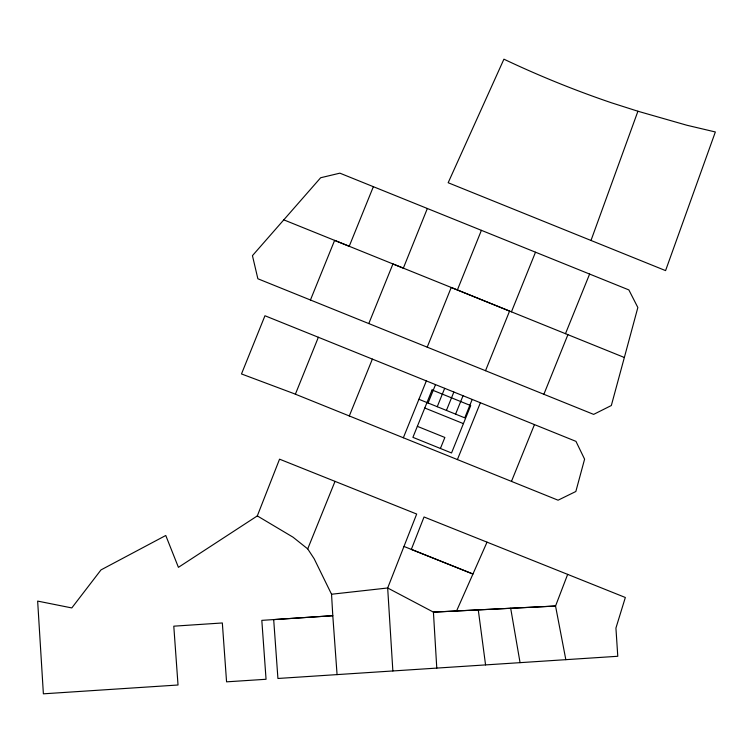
<?xml version="1.0" encoding="UTF-8"?>
<svg xmlns="http://www.w3.org/2000/svg" width="753" height="753" viewBox="0 0 753 753"><rect width="100%" height="100%" fill="white"/><g stroke="black" fill="none" stroke-linecap="round" stroke-linejoin="round"><path stroke-width="1.13" d="M624.35 357.487L611.332 405.519L593.646 414.385L257.865 278.761L252.443 255.653L320.656 177.746L339.885 173.162L628.859 289.914L637.847 307.516L624.35 357.487L451.216 287.495L427.205 347.161M591.001 240.461L637.923 111.237L686.868 125.243L715.35 131.973L665.577 270.609L448.167 182.734L503.917 59.176A1011.251 1011.251 0 0 0 611.53 102.813L637.923 111.237M487.022 542.179L472.94 574.021L411.336 549.379L424.033 516.972L567.658 574.379L555.545 606.033L565.832 659.684M257.31 515.909L279.551 459.17L416.682 514.045L387.673 587.989L392.859 670.961L277.923 678.472L273.687 619.606L332.798 615.69L331.536 594.239L314.17 558.754L307.713 548.899L293.039 537.19L257.31 515.909L178.423 567.338L165.764 535.487L100.996 569.908L71.799 607.935L37.65 601.092L43.382 693.824L178.028 685.004L173.792 626.176L222.333 622.966L226.568 681.841L266.054 679.272L261.818 620.359L332.798 615.69L337.071 674.641M427.356 208.487L403.344 268.153L334.624 240.376L310.443 300.005M485.516 370.702L509.574 311.083L457.391 289.952L481.402 230.333M295.374 394.205L318.359 337.269L575.96 441.362L584.592 459.17L575.847 491.493L558.077 500.199L293.632 393.49L241.487 373.949L264.952 315.752L318.359 337.269M307.713 548.899L335.019 481.365M403.344 437.766L426.33 380.952M428.081 402.996L435.498 384.661M437.248 406.705L444.665 388.369M446.416 410.423L453.843 392.078M440.411 448.468L444.863 437.465L417.36 426.339M455.584 414.131L463.01 395.786M472.178 399.504L464.761 417.84L418.913 399.288M511.438 311.836L535.487 252.246M457.391 459.603L480.376 402.789M565.484 333.673L589.618 274.045M543.873 394.28L567.894 334.699M511.475 481.365L534.461 424.588M373.356 186.688L349.223 246.278L283.777 219.848M368.801 323.545L392.944 263.955L457.391 289.952M349.298 415.967L372.368 359.115M456.563 610.975L472.94 574.021L403.975 546.452M331.536 594.239L387.673 587.989L433.417 612.123L555.545 606.033L433.417 612.123L436.778 668.109M392.859 670.961L617.78 656.277L615.926 628.068L625.338 597.487L567.658 574.379M424.777 408.004L463.406 423.628M510.685 608.292L520.059 662.649M478.277 609.911L485.563 664.908M432.071 389.96L412.908 437.342L451.536 452.977L470.71 405.594L432.071 389.96"/></g></svg>
